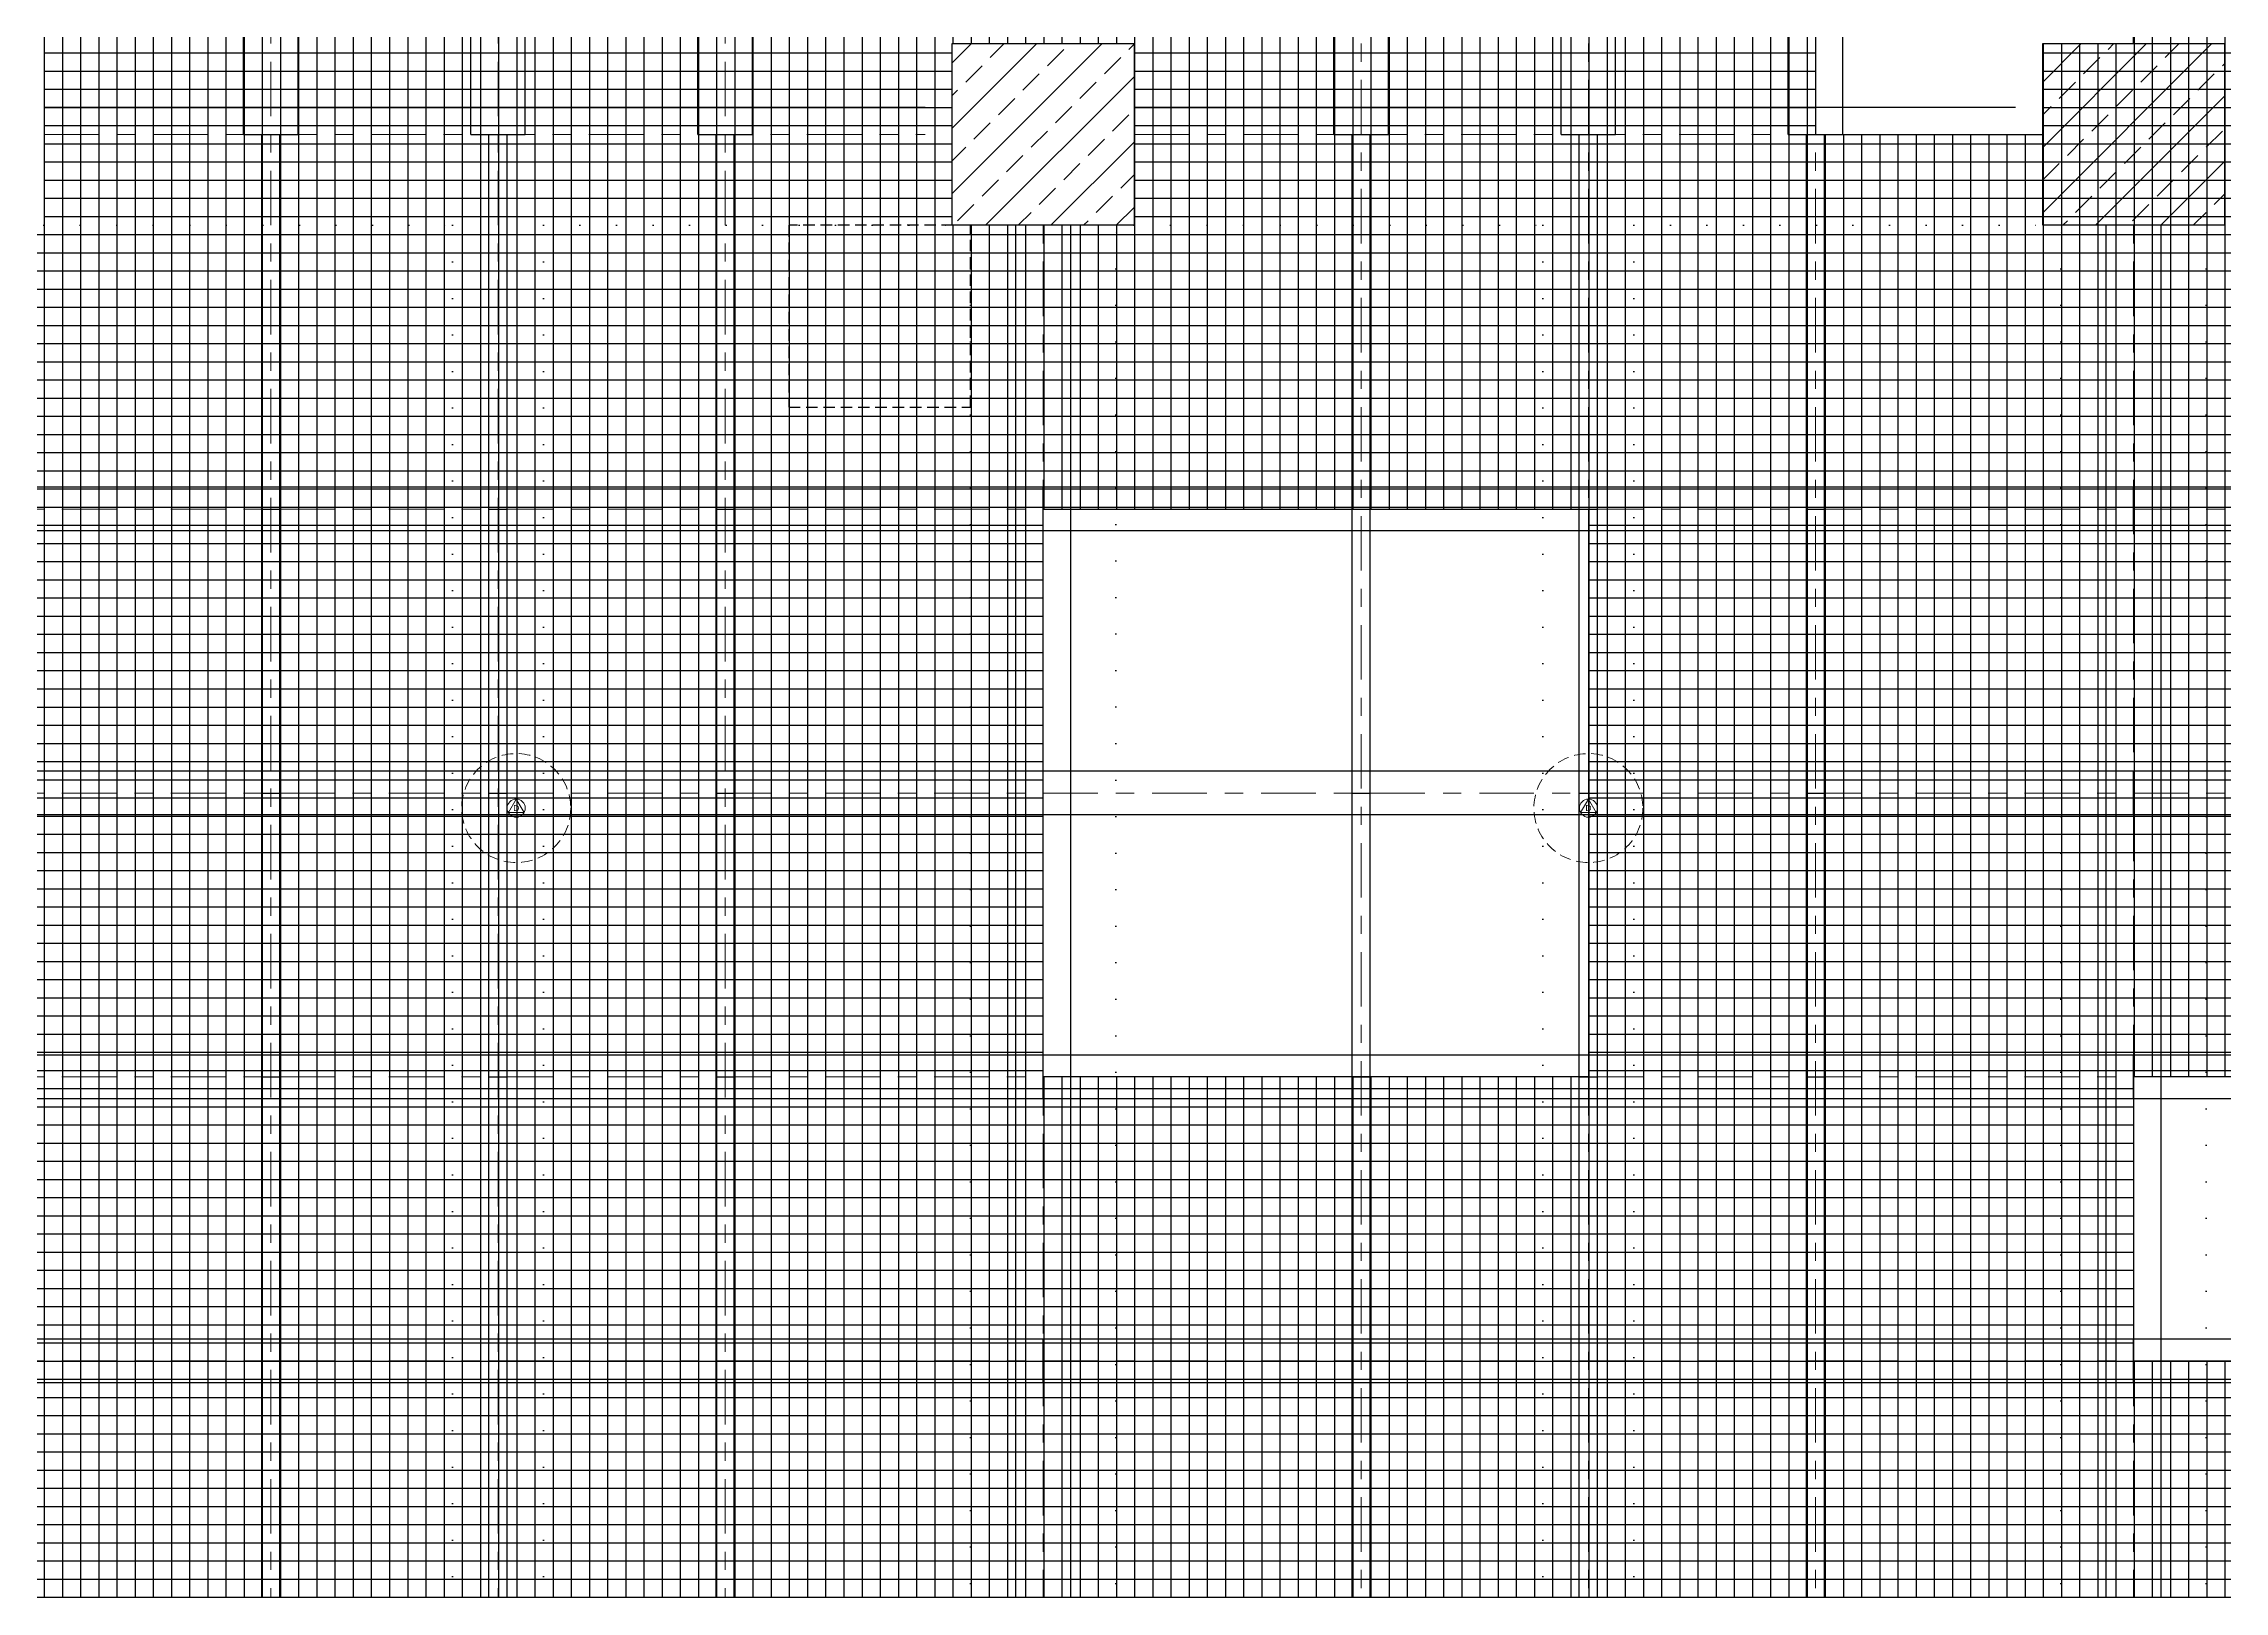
# Model space of a CAD drawing. Header units: centimetres. Extents: x 405564 to 502064, y 46284 to 60634.
# Drawn here: x 444150 to 445350, y 52681 to 53533 of the extents above; entities that cross this region are included whole.
import ezdxf
from ezdxf.enums import TextEntityAlignment as Align

# ---------------------------------------------------------------- set-up
doc = ezdxf.new("R2010")
doc.units = ezdxf.units.CM
for name, pattern in [('ACAD_ISO07W100', [3, 0, -3]), ('DASHED2', [9.525, 6.35, -3.175]), ('DOT', [0.25, 0, -0.25]), ('HIDDEN', [9.525, 6.35, -3.175]), ('XKITLINE03', [6, 3, -1, 1, -1])]:
    doc.linetypes.add(name, pattern=pattern)
doc.layers.get('0').update_dxf_attribs({"color": 8, "lineweight": 9})
doc.layers.add('0-KRCN-AYDINLATMA-130426', color=8, linetype='Continuous', lineweight=9)
doc.layers.add('0-KRCN-MİMARİ-220526', color=8, linetype='Continuous', lineweight=9)
for name, color, linetype in [('AS_DOS_SAFT', 8, 'Continuous'), ('AS_DOS_TERAS_UST', 8, 'ACAD_ISO07W100'), ('AS_PRFL_CELIK', 8, 'Continuous'), ('AS_PRFL_CELIK AKS', 8, 'Continuous'), ('AS_PRFL_CELIK PLATFORM IZGARA', 8, 'Continuous'), ('AS_TA_BETONARME', 5, 'Continuous'), ('AS_TA_TARAMA', 8, 'Continuous')]:
    doc.layers.add(name, color=color, linetype=linetype)
doc.styles.add('2', font='arial.ttf', dxfattribs={"width": 0.9, "height": 200})
pattern_1 = [(225, (17560.68, -7819.299), (17.96051, -17.96051), []), (225, (17542.72, -7819.299), (17.96051, -17.96051), [12.7, -6.35])]

# ---------------------------------------------------------------- blocks, each defined once
blk = doc.blocks.new('KD')
at = {"layer": '0-KRCN-AYDINLATMA-130426'}
for p, q in [((0, 5), (-4.3, -2.5)), ((4.3, -2.5), (0, 5)), ((4.3, -2.5), (-4.3, -2.5))]:
    blk.add_line(p, q, dxfattribs=at)
at = {"layer": '0-KRCN-AYDINLATMA-130426', "linetype": 'HIDDEN'}
blk.add_circle((0, 0), 30, dxfattribs=at)
at = {"layer": '0-KRCN-AYDINLATMA-130426'}
blk.add_circle((0, 0), 5, dxfattribs=at)
at = {"layer": '0-KRCN-AYDINLATMA-130426', "style": '2'}
blk.add_text('D', height=3.36, dxfattribs=at).set_placement((0, 0), align=Align.MIDDLE_CENTER)
blk = doc.blocks.new('G$C27E741DA')
at = {"layer": '0-KRCN-AYDINLATMA-130426'}
for p in [(6345.7, 5977.8), (6935.7, 5977.8)]:
    blk.add_blockref('KD', p, dxfattribs=at)
blk = doc.blocks.new('PLATFORM IZGARASI VE KEDI YOLU YERLESIMI')
at = {"layer": 'AS_PRFL_CELIK PLATFORM IZGARA', "transparency": 33554687}
h = blk.add_hatch(dxfattribs=at)
h.set_pattern_fill('_USER', color=256, scale=10, double=1, pattern_type=0)
h.set_pattern_definition([(0, (-443149.746, -56832.563), (0, 10), []), (90, (-443149.746, -56832.563), (-10, 6e-16), [])])
h.paths.add_polyline_path([(1550, -2400), (1500, -2400), (1500, -2100), (1290, -2100), (1290, -1940), (720, -1940), (720, -2100), (1155, -2100), (1155, -2350), (50, -2350), (50, -4025), (220, -4025), (220, -4690), (900, -4690), (900, -4650), (1000, -4650), (1000, -4690), (1500, -4690), (1500, -4650), (1600, -4650), (1600, -4690), (2100, -4690), (2100, -4650), (2200, -4650), (2200, -4690), (2700, -4690), (2700, -4650), (2800, -4650), (2800, -4690), (3300, -4690), (3300, -4650), (3400, -4650), (3400, -4690), (3775, -4690), (3775, -4337.5), (3950, -4337.5), (3950, -4025), (3775, -4025), (3775, -3556.2), (3650, -3556.2), (2575, -3556.2), (2575, -3000), (2150, -3000), (2150, -2400), (2100, -2400), (2100, -2350), (1850, -2350), (1850, -2850), (1550, -2850)])
h.paths.add_polyline_path([(900, -3300), (1000, -3300), (1000, -3400), (900, -3400)], flags=16)
h.paths.add_polyline_path([(1500, -3300), (1600, -3300), (1600, -3400), (1500, -3400)], flags=16)
h.paths.add_polyline_path([(1550, -3556.2), (1850, -3556.2), (1850, -3868.7), (1550, -3868.7)], flags=16)
h.paths.add_polyline_path([(1975, -3150), (2150, -3150), (2150, -3300), (2100, -3300), (2100, -3350), (1975, -3350)], flags=16)
h.paths.add_polyline_path([(2150, -3868.7), (2575, -3868.7), (2575, -4025), (2150, -4025)], flags=16)
at = {"layer": 'AS_PRFL_CELIK PLATFORM IZGARA'}
for points in [[(2150, -3300), (2150, -3150), (1975, -3150), (1975, -3350), (2100, -3350), (2100, -3300)], [(1500, -3300), (1600, -3300), (1600, -3400), (1500, -3400)], [(1550, -3556.2), (1850, -3556.2), (1850, -3868.7), (1550, -3868.7)], [(2575, -3868.7), (2150, -3868.7), (2150, -4025), (2575, -4025)]]:
    blk.add_lwpolyline(points, close=True, dxfattribs=at)
blk = doc.blocks.new('A$C48c69b65')
at = {"layer": 'AS_PRFL_CELIK'}
for p, q in [((1710, -3350), (1710, -140)), ((1740, -3350), (1740, -140)), ((1835, -3350), (1835, -140)), ((1865, -3350), (1865, -140)), ((1960, -3350), (1960, -140)), ((1990, -3350), (1990, -140)), ((1110, -3350), (1110, -2350)), ((1140, -3350), (1140, -2350)), ((1235, -3350), (1235, -2350)), ((1265, -3350), (1265, -2350)), ((1360, -3350), (1360, -2350)), ((1390, -3350), (1390, -2350)), ((1000, -3335), (1485, -3335)), ((1600, -3335), (2085, -3335)), ((1110, -3350), (1140, -3350)), ((1120, -4690), (1120, -3350)), ((1130, -4690), (1130, -3350)), ((1235, -3350), (1265, -3350)), ((1245, -4690), (1245, -3350)), ((1255, -4690), (1255, -3350)), ((1360, -3350), (1390, -3350)), ((1370, -4690), (1370, -3350)), ((1380, -4690), (1380, -3350)), ((1710, -3350), (1740, -3350)), ((1720, -4493.7), (1720, -3350)), ((1730, -4493.7), (1730, -3350)), ((1835, -3350), (1865, -3350)), ((1845, -4493.7), (1845, -3350)), ((1855, -4493.7), (1855, -3350)), ((1960, -3350), (1990, -3350)), ((1970, -4493.7), (1970, -3350)), ((1980, -4493.7), (1980, -3350)), ((1000, -3365), (1485, -3365)), ((1600, -3365), (2085, -3365)), ((1535, -4650), (1535, -3400)), ((1565, -3400), (1565, -4650)), ((2135, -4650), (2135, -3400)), ((2165, -3400), (2165, -4650)), ((7535, -3544.2), (950, -3544.2)), ((1550, -3568.2), (1550, -3544.2)), ((2150, -3568.2), (2150, -3544.2)), ((1120, -3556.2), (1130, -3556.2)), ((1245, -3556.2), (1255, -3556.2)), ((1370, -3556.2), (1380, -3556.2)), ((1720, -3556.2), (1730, -3556.2)), ((1845, -3556.2), (1855, -3556.2)), ((1970, -3556.2), (1980, -3556.2)), ((7535, -3568.2), (950, -3568.2)), ((7535, -3700.5), (950, -3700.5)), ((1550, -3724.5), (1550, -3700.5)), ((2150, -3724.5), (2150, -3700.5)), ((1120, -3712.5), (1130, -3712.5)), ((1245, -3712.5), (1255, -3712.5)), ((1370, -3712.5), (1380, -3712.5)), ((1720, -3712.5), (1730, -3712.5)), ((1845, -3712.5), (1855, -3712.5)), ((1970, -3712.5), (1980, -3712.5)), ((7535, -3724.5), (950, -3724.5)), ((7535, -3856.7), (950, -3856.7)), ((1550, -3880.7), (1550, -3856.7)), ((2150, -3880.7), (2150, -3856.7)), ((1120, -3868.7), (1130, -3868.7)), ((1245, -3868.7), (1255, -3868.7)), ((1370, -3868.7), (1380, -3868.7)), ((1720, -3868.7), (1730, -3868.7)), ((1845, -3868.7), (1855, -3868.7)), ((1970, -3868.7), (1980, -3868.7)), ((7535, -3880.7), (950, -3880.7)), ((7535, -4013), (950, -4013)), ((1550, -4037), (1550, -4013)), ((2150, -4037), (2150, -4013)), ((1120, -4025), (1130, -4025)), ((1245, -4025), (1255, -4025)), ((1370, -4025), (1380, -4025)), ((1720, -4025), (1730, -4025)), ((1845, -4025), (1855, -4025)), ((1970, -4025), (1980, -4025)), ((7535, -4037), (950, -4037))]:
    blk.add_line(p, q, dxfattribs=at)
at = {"layer": 'AS_PRFL_CELIK AKS', "linetype": 'XKITLINE03', "lineweight": 0, "ltscale": 10}
for p, q in [((1725, -140), (1725, -4493.7)), ((1850, -140), (1850, -4493.7)), ((1975, -140), (1975, -4493.7)), ((1125, -2350), (1125, -4690)), ((1250, -2350), (1250, -4690)), ((1375, -2350), (1375, -4690)), ((1000, -3350), (1485, -3350)), ((1600, -3350), (2085, -3350)), ((1550, -4650), (1550, -3400)), ((2150, -4650), (2150, -3400)), ((50, -3556.2), (7535, -3556.2)), ((50, -3712.5), (7535, -3712.5)), ((50, -3868.7), (7535, -3868.7)), ((50, -4025), (7535, -4025))]:
    blk.add_line(p, q, dxfattribs=at)
blk = doc.blocks.new('A$C6A10300A')
at = {"layer": 'AS_PRFL_CELIK'}
blk.add_blockref('PLATFORM IZGARASI VE KEDI YOLU YERLESIMI', (5085.68, -3801.45), dxfattribs=at)
at = {"layer": 'AS_TA_TARAMA'}
h = blk.add_hatch(dxfattribs=at)
h.set_pattern_fill('ANSI33', color=256, scale=4, angle=180)
h.set_pattern_definition(pattern_1)
h.paths.add_polyline_path([(6585.68, -7101.45), (6685.68, -7101.45), (6685.68, -7201.45), (6585.68, -7201.45)], flags=17)
h = blk.add_hatch(dxfattribs=at)
h.set_pattern_fill('ANSI33', color=256, scale=4, angle=180)
h.set_pattern_definition(pattern_1)
h.paths.add_polyline_path([(7185.68, -7101.45), (7285.68, -7101.45), (7285.68, -7201.45), (7185.68, -7201.45)], flags=17)
at = {"layer": 'AS_DOS_SAFT', "linetype": 'DASHED2'}
blk.add_lwpolyline([(6495.68, -7201.45), (6495.68, -7301.45), (6595.68, -7301.45), (6595.68, -7201.45)], close=True, dxfattribs=at)
at = {"layer": 'AS_DOS_TERAS_UST', "linetype": 'DOT', "ltscale": 80}
for p, q in [((6085.68, -7201.45), (6310.68, -7201.45)), ((6310.68, -7201.45), (6310.68, -8471.45)), ((6360.68, -7201.45), (6585.68, -7201.45)), ((6360.68, -7201.45), (6360.68, -8471.45)), ((6595.68, -8451.45), (6595.68, -7201.45)), ((6675.68, -8451.45), (6675.68, -7201.45)), ((6685.68, -7201.45), (6910.68, -7201.45)), ((6910.68, -7201.45), (6910.68, -8471.45)), ((6960.68, -7201.45), (7185.68, -7201.45)), ((6960.68, -7201.45), (6960.68, -8471.45)), ((7195.68, -8451.45), (7195.68, -7201.45)), ((7275.68, -8451.45), (7275.68, -7201.45))]:
    blk.add_line(p, q, dxfattribs=at)
at = {"layer": 'AS_TA_BETONARME'}
for points in [[(6585.68, -7101.45), (6685.68, -7101.45), (6685.68, -7201.45), (6585.68, -7201.45)], [(7185.68, -7101.45), (7285.68, -7101.45), (7285.68, -7201.45), (7185.68, -7201.45)]]:
    blk.add_lwpolyline(points, close=True, dxfattribs=at)
blk.add_blockref('A$C48c69b65', (5085.68, -3801.45))

msp = doc.modelspace()

# ---------------------------------------------------------------- block references
at = {"layer": '0-KRCN-AYDINLATMA-130426'}
msp.add_blockref('G$C27E741DA', (438064.1, 47134), dxfattribs=at)

# ---------------------------------------------------------------- next in the draw order: block references
at = {"layer": '0-KRCN-MİMARİ-220526'}
msp.add_blockref('A$C6A10300A', (438064.1, 60634), dxfattribs=at)

doc.saveas('drawing.dxf')
